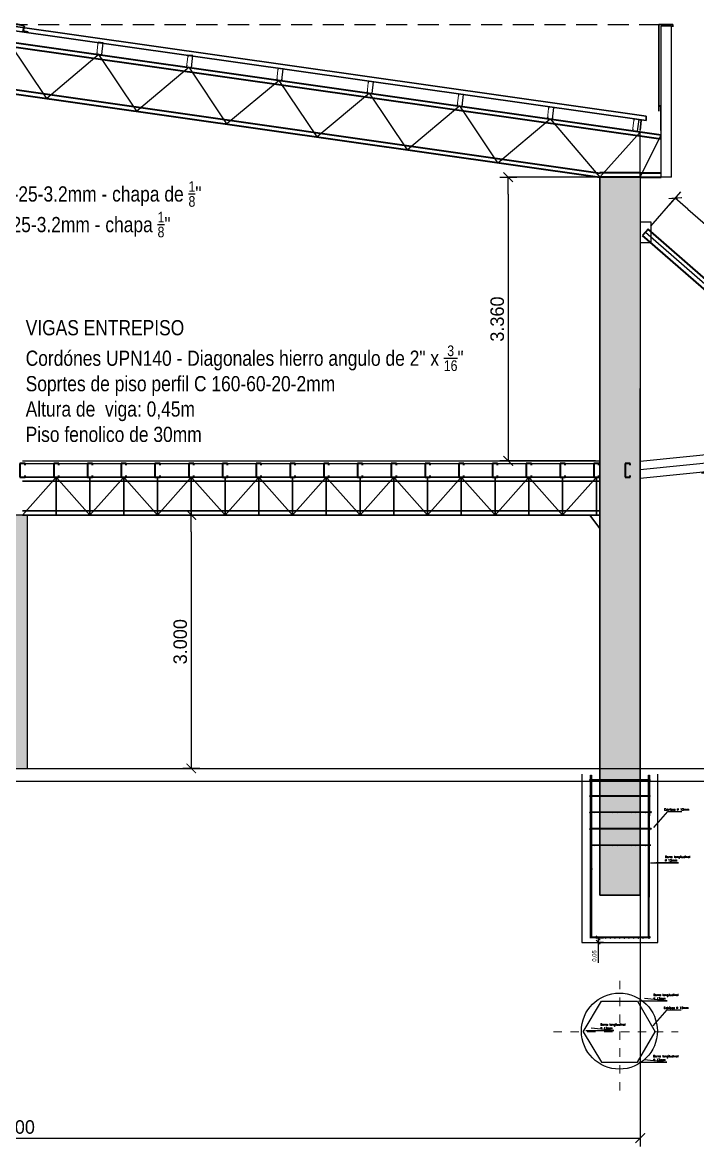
# Model space of a CAD drawing. Header units: millimetres. Extents: x -20 to 118, y -57 to 37.
# Drawn here: x -0.84 to 7.16, y 11.84 to 25.14 of the extents above; entities that cross this region are included whole.
import ezdxf

# ---------------------------------------------------------------- set-up
doc = ezdxf.new("R2010")
doc.units = ezdxf.units.MM
for name, pattern in [('DASHDOT2', [12.7, 6.35, -3.175, 0, -3.175]), ('HIDDEN', [0.375, 0.25, -0.125]), ('RAYITAS', [0.375, 0.25, -0.125])]:
    doc.linetypes.add(name, pattern=pattern)
doc.layers.get('0').update_dxf_attribs({"linetype": 'CONTINUOUS'})
doc.layers.get('Defpoints').update_dxf_attribs({"linetype": 'CONTINUOUS'})
doc.layers.add('0.18', color=253, linetype='CONTINUOUS', lineweight=18)
doc.layers.add('TEXTO', color=7, linetype='CONTINUOUS', lineweight=25)
doc.layers.add('diagonales', color=1, linetype='DASHDOT2')
doc.styles.add('ROMANS', font='romans')
doc.dimstyles.new('1-100', dxfattribs={"dimscale": 0.05, "dimtxt": 2.5, "dimasz": 2.5, "dimexe": 1.25, "dimexo": 0.625, "dimtad": 1, "dimzin": 1, "dimtxsty": 'Standard', "dimcen": 0, "dimadec": 0, "dimazin": 0, "dimtm": 1e-09, "dimtfac": 1, "dimtofl": 0, "dimtmove": 0, "dimatfit": 3, "dimfxl": 1.25, "dimarcsym": 0})
doc.dimstyles.new('CABREADAS', dxfattribs={"dimtxt": 0.16, "dimasz": 0.2, "dimexe": 0, "dimexo": 0.05, "dimgap": 0.05, "dimtad": 1, "dimdec": 3, "dimzin": 0, "dimdsep": 46, "dimtxsty": 'Standard', "dimblk": 'COTA_N', "dimcen": 0.1, "dimclrd": 256, "dimclrt": 256, "dimadec": 0, "dimazin": 0, "dimtfac": 1, "dimtdec": 3, "dimtix": 1, "dimtmove": 2, "dimatfit": 3, "dimldrblk": 'COTA_N', "dimfxl": 0, "dimtolj": 1, "dimtzin": 0, "dimarcsym": 0})
doc.dimstyles.get("Standard").update_dxf_attribs({"dimtxt": 0.18, "dimasz": 0.18, "dimexe": 0.18, "dimexo": 0.0625, "dimgap": 0.09, "dimtad": 0, "dimtih": 1, "dimtoh": 1, "dimdec": 4, "dimzin": 0, "dimdsep": 46, "dimtxsty": 'Standard', "dimcen": 0.09, "dimadec": 0, "dimazin": 0, "dimtfac": 1, "dimtdec": 4, "dimtofl": 0, "dimtmove": 0, "dimatfit": 3, "dimfxl": 1, "dimtolj": 1, "dimtzin": 0, "dimarcsym": 0})

# ---------------------------------------------------------------- blocks, each defined once
blk = doc.blocks.new('_OBLIQUE')
at = {"color": 0, "linetype": 'ByBlock'}
blk.add_line((-0.5, -0.5), (0.5, 0.5), dxfattribs=at)
blk = doc.blocks.new('*D172')
at = {"layer": '0.18', "color": 0, "lineweight": -2, "ltscale": 0.08, "transparency": 16777216}
for p, q in [((359.96, 71.857), (360.034, 71.857)), ((359.96, 71.807), (360.034, 71.807)), ((359.972, 71.857), (359.972, 71.807)), ((359.972, 71.807), (359.972, 71.561))]:
    blk.add_line(p, q, dxfattribs=at)
at = {"layer": 'Defpoints', "color": 0, "ltscale": 0.08, "transparency": 16777216}
for p in [(359.929, 71.857), (359.929, 71.807), (359.972, 71.807)]:
    blk.add_point(p, dxfattribs=at)
at = {"layer": '0.18', "color": 0, "lineweight": -2, "ltscale": 0.08, "transparency": 16777216, "xscale": 0.05, "yscale": 0.05, "zscale": 0.05}
for p, rotation in [((359.972, 71.857), 90), ((359.972, 71.807), 270)]:
    blk.add_blockref('_OBLIQUE', p, dxfattribs=dict(at, rotation=rotation))
at = {"layer": '0.18', "color": 0, "lineweight": 18, "ltscale": 0.08, "transparency": 16777216, "insert": (359.93, 71.644), "char_height": 0.05, "attachment_point": 5, "rotation": 90}
blk.add_mtext('0,05', dxfattribs=at)
blk = doc.blocks.new('perfil c 160')
at = {"color": 240, "lineweight": 35, "true_color": 0xed1f24}
for p, q in [((-3431.862, -2449.393), (-3431.922, -2449.393)), ((-3431.922, -2449.393), (-3431.922, -2449.553)), ((-3431.862, -2449.413), (-3431.862, -2449.393)), ((-3431.862, -2449.553), (-3431.862, -2449.533)), ((-3431.922, -2449.553), (-3431.862, -2449.553))]:
    blk.add_line(p, q, dxfattribs=at)
blk = doc.blocks.new('COTA_N')
for p, q in [((-1, 0), (0, 0)), ((0, 0.5), (0, -0.5))]:
    blk.add_line(p, q)
at = {"const_width": 0.065}
blk.add_lwpolyline([(0.141, 0.141), (0.283, 0.283), (0, 0), (-0.141, -0.141), (-0.283, -0.283)], dxfattribs=at)
blk = doc.blocks.new('*D186')
at = {"color": 0, "lineweight": -2, "transparency": 16777216}
for p, q in [((1.213, 19.313), (1.163, 19.313)), ((1.213, 16.313), (1.163, 16.313))]:
    blk.add_line(p, q, dxfattribs=at)
at = {"lineweight": -2, "transparency": 16777216}
blk.add_line((1.163, 19.113), (1.163, 16.513), dxfattribs=at)
at = {"layer": 'Defpoints', "color": 0, "transparency": 16777216}
for p in [(1.163, 19.313), (1.163, 16.313), (1.163, 16.313)]:
    blk.add_point(p, dxfattribs=at)
at = {"lineweight": -2, "transparency": 16777216, "xscale": 0.2, "yscale": 0.2, "zscale": 0.2}
for p, rotation in [((1.163, 19.313), 90), ((1.163, 16.313), 270)]:
    blk.add_blockref('COTA_N', p, dxfattribs=dict(at, rotation=rotation))
at = {"transparency": 16777216, "insert": (1.033, 17.813), "char_height": 0.16, "attachment_point": 5, "rotation": 90}
blk.add_mtext('\\A1;3.000', dxfattribs=at)
blk = doc.blocks.new('*D187')
at = {"color": 0, "lineweight": -2, "transparency": 16777216}
for p, q in [((5.953, 23.313), (4.919, 23.313)), ((5.953, 19.953), (4.919, 19.953))]:
    blk.add_line(p, q, dxfattribs=at)
at = {"lineweight": -2, "transparency": 16777216}
blk.add_line((4.919, 23.113), (4.919, 20.153), dxfattribs=at)
at = {"layer": 'Defpoints', "color": 0, "transparency": 16777216}
for p in [(6.003, 23.313), (4.919, 19.953), (6.003, 19.953)]:
    blk.add_point(p, dxfattribs=at)
at = {"lineweight": -2, "transparency": 16777216, "xscale": 0.2, "yscale": 0.2, "zscale": 0.2}
for p, rotation in [((4.919, 23.313), 90), ((4.919, 19.953), 270)]:
    blk.add_blockref('COTA_N', p, dxfattribs=dict(at, rotation=rotation))
at = {"transparency": 16777216, "insert": (4.789, 21.633), "char_height": 0.16, "attachment_point": 5, "rotation": 90}
blk.add_mtext('\\A1;3.360', dxfattribs=at)
blk = doc.blocks.new('*D188')
at = {"color": 0, "lineweight": -2, "transparency": 16777216}
for p, q in [((6.61, 22.735), (6.898, 23.065)), ((9.427, 20.277), (9.714, 20.607))]:
    blk.add_line(p, q, dxfattribs=at)
at = {"lineweight": -2, "transparency": 16777216}
blk.add_line((7.049, 22.933), (9.564, 20.738), dxfattribs=at)
at = {"layer": 'Defpoints', "color": 0, "transparency": 16777216}
for p in [(6.577, 22.698), (9.714, 20.607), (9.394, 20.239)]:
    blk.add_point(p, dxfattribs=at)
at = {"lineweight": -2, "transparency": 16777216, "xscale": 0.2, "yscale": 0.2, "zscale": 0.2}
for p, rotation in [((6.898, 23.065), 138.8849535472695), ((9.714, 20.607), 318.8849535472695)]:
    blk.add_blockref('COTA_N', p, dxfattribs=dict(at, rotation=rotation))
at = {"transparency": 16777216, "insert": (8.392, 21.934), "char_height": 0.16, "attachment_point": 5, "rotation": 318.885}
blk.add_mtext('\\A1;3.738', dxfattribs=at)
blk = doc.blocks.new('*D191')
at = {"color": 0, "lineweight": -2, "transparency": 16777216}
for p, q in [((7.209, 19.813), (7.786, 19.813)), ((6.533, 16.313), (7.786, 16.313))]:
    blk.add_line(p, q, dxfattribs=at)
at = {"lineweight": -2, "transparency": 16777216}
blk.add_line((7.786, 16.513), (7.786, 19.613), dxfattribs=at)
at = {"layer": 'Defpoints', "color": 0, "transparency": 16777216}
for p in [(7.159, 19.813), (7.786, 19.813), (6.483, 16.313)]:
    blk.add_point(p, dxfattribs=at)
at = {"lineweight": -2, "transparency": 16777216, "xscale": 0.2, "yscale": 0.2, "zscale": 0.2}
for p, rotation in [((7.786, 19.813), 90), ((7.786, 16.313), 270)]:
    blk.add_blockref('COTA_N', p, dxfattribs=dict(at, rotation=rotation))
at = {"transparency": 16777216, "insert": (7.656, 18.063), "char_height": 0.16, "attachment_point": 5, "rotation": 90}
blk.add_mtext('\\A1;3.500', dxfattribs=at)
blk = doc.blocks.new('*D192')
at = {"color": 0, "lineweight": -2, "transparency": 16777216}
for p, q in [((-8.517, 16.263), (-8.517, 11.936)), ((6.483, 16.263), (6.483, 11.936))]:
    blk.add_line(p, q, dxfattribs=at)
at = {"lineweight": -2, "transparency": 16777216}
blk.add_line((-8.317, 11.936), (6.283, 11.936), dxfattribs=at)
at = {"layer": 'Defpoints', "color": 0, "transparency": 16777216}
for p in [(-8.517, 16.313), (6.483, 16.313), (6.483, 11.936)]:
    blk.add_point(p, dxfattribs=at)
at = {"lineweight": -2, "transparency": 16777216, "xscale": 0.2, "yscale": 0.2, "zscale": 0.2, "rotation": 180}
blk.add_blockref('COTA_N', (-8.517, 11.936), dxfattribs=at)
at = {"lineweight": -2, "transparency": 16777216, "xscale": 0.2, "yscale": 0.2, "zscale": 0.2}
blk.add_blockref('COTA_N', (6.483, 11.936), dxfattribs=at)
at = {"transparency": 16777216, "insert": (-1.017, 12.066), "char_height": 0.16, "attachment_point": 5}
blk.add_mtext('\\A1;15.000', dxfattribs=at)
blk = doc.blocks.new('base')
at = {"ltscale": 0.08}
for p, q in [((359.78, 73.798), (359.78, 71.803)), ((359.875, 73.733), (360.287, 73.733)), ((359.907, 73.723), (359.917, 73.733)), ((359.912, 73.723), (359.922, 73.733)), ((359.962, 73.723), (359.972, 73.733)), ((359.967, 73.723), (359.977, 73.733)), ((360.017, 73.723), (360.027, 73.733)), ((360.022, 73.723), (360.032, 73.733)), ((360.072, 73.723), (360.082, 73.733)), ((360.077, 73.723), (360.087, 73.733)), ((360.127, 73.723), (360.137, 73.733)), ((360.132, 73.723), (360.142, 73.733)), ((360.182, 73.723), (360.192, 73.733)), ((360.187, 73.723), (360.197, 73.733)), ((360.238, 73.723), (360.248, 73.733)), ((360.243, 73.723), (360.253, 73.733)), ((360.287, 73.733), (360.585, 73.733)), ((360.293, 73.723), (360.303, 73.733)), ((360.298, 73.723), (360.308, 73.733)), ((360.348, 73.723), (360.358, 73.733)), ((360.353, 73.723), (360.363, 73.733)), ((360.403, 73.723), (360.413, 73.733)), ((360.408, 73.723), (360.418, 73.733)), ((360.458, 73.723), (360.468, 73.733)), ((360.463, 73.723), (360.473, 73.733)), ((360.513, 73.723), (360.523, 73.733)), ((360.518, 73.723), (360.528, 73.733)), ((360.568, 73.723), (360.578, 73.733)), ((360.573, 73.723), (360.583, 73.733)), ((360.68, 71.803), (360.68, 73.798)), ((360.287, 73.723), (359.875, 73.723)), ((360.585, 73.723), (360.287, 73.723)), ((359.875, 73.542), (360.287, 73.542)), ((360.287, 73.532), (359.875, 73.532)), ((359.907, 73.532), (359.917, 73.542)), ((359.912, 73.532), (359.922, 73.542)), ((359.962, 73.532), (359.972, 73.542)), ((359.967, 73.532), (359.977, 73.542)), ((360.017, 73.532), (360.027, 73.542)), ((360.022, 73.532), (360.032, 73.542)), ((360.072, 73.532), (360.082, 73.542)), ((360.077, 73.532), (360.087, 73.542)), ((360.127, 73.532), (360.137, 73.542)), ((360.132, 73.532), (360.142, 73.542)), ((360.182, 73.532), (360.192, 73.542)), ((360.187, 73.532), (360.197, 73.542)), ((360.238, 73.532), (360.248, 73.542)), ((360.243, 73.532), (360.253, 73.542)), ((360.287, 73.542), (360.585, 73.542)), ((360.585, 73.532), (360.287, 73.532)), ((360.293, 73.532), (360.303, 73.542)), ((360.298, 73.532), (360.308, 73.542)), ((360.348, 73.532), (360.358, 73.542)), ((360.353, 73.532), (360.363, 73.542)), ((360.403, 73.532), (360.413, 73.542)), ((360.408, 73.532), (360.418, 73.542)), ((360.458, 73.532), (360.468, 73.542)), ((360.463, 73.532), (360.473, 73.542)), ((360.513, 73.532), (360.523, 73.542)), ((360.518, 73.532), (360.528, 73.542)), ((360.568, 73.532), (360.578, 73.542)), ((360.573, 73.532), (360.583, 73.542)), ((359.888, 73.352), (360.3, 73.352)), ((360.3, 73.342), (359.888, 73.342)), ((359.92, 73.342), (359.93, 73.352)), ((359.925, 73.342), (359.935, 73.352)), ((359.975, 73.342), (359.985, 73.352)), ((359.98, 73.342), (359.99, 73.352)), ((360.03, 73.342), (360.04, 73.352)), ((360.035, 73.342), (360.045, 73.352)), ((360.085, 73.342), (360.095, 73.352)), ((360.09, 73.342), (360.1, 73.352)), ((360.14, 73.342), (360.15, 73.352)), ((360.145, 73.342), (360.155, 73.352)), ((360.195, 73.342), (360.205, 73.352)), ((360.2, 73.342), (360.21, 73.352)), ((360.251, 73.342), (360.261, 73.352)), ((360.256, 73.342), (360.266, 73.352)), ((360.3, 73.352), (360.598, 73.352)), ((360.598, 73.342), (360.3, 73.342)), ((360.306, 73.342), (360.316, 73.352)), ((360.311, 73.342), (360.321, 73.352)), ((360.361, 73.342), (360.371, 73.352)), ((360.366, 73.342), (360.376, 73.352)), ((360.416, 73.342), (360.426, 73.352)), ((360.421, 73.342), (360.431, 73.352)), ((360.471, 73.342), (360.481, 73.352)), ((360.476, 73.342), (360.486, 73.352)), ((360.526, 73.342), (360.536, 73.352)), ((360.531, 73.342), (360.541, 73.352)), ((360.568, 73.337), (360.578, 73.347)), ((360.573, 73.337), (360.583, 73.347)), ((360.582, 73.342), (360.592, 73.352)), ((360.587, 73.342), (360.597, 73.352)), ((359.888, 73.156), (360.3, 73.156)), ((360.3, 73.146), (359.888, 73.146)), ((359.92, 73.146), (359.93, 73.156)), ((359.925, 73.146), (359.935, 73.156)), ((359.975, 73.146), (359.985, 73.156)), ((359.98, 73.146), (359.99, 73.156)), ((360.03, 73.146), (360.04, 73.156)), ((360.035, 73.146), (360.045, 73.156)), ((360.085, 73.146), (360.095, 73.156)), ((360.09, 73.146), (360.1, 73.156)), ((360.14, 73.146), (360.15, 73.156)), ((360.145, 73.146), (360.155, 73.156)), ((360.195, 73.146), (360.205, 73.156)), ((360.2, 73.146), (360.21, 73.156)), ((360.251, 73.146), (360.261, 73.156)), ((360.256, 73.146), (360.266, 73.156)), ((360.3, 73.156), (360.598, 73.156)), ((360.598, 73.146), (360.3, 73.146)), ((360.306, 73.146), (360.316, 73.156)), ((360.311, 73.146), (360.321, 73.156)), ((360.361, 73.146), (360.371, 73.156)), ((360.366, 73.146), (360.376, 73.156)), ((360.416, 73.146), (360.426, 73.156)), ((360.421, 73.146), (360.431, 73.156)), ((360.471, 73.146), (360.481, 73.156)), ((360.476, 73.146), (360.486, 73.156)), ((360.526, 73.146), (360.536, 73.156)), ((360.531, 73.146), (360.541, 73.156)), ((360.568, 73.141), (360.578, 73.151)), ((360.573, 73.141), (360.583, 73.151)), ((360.582, 73.146), (360.592, 73.156)), ((360.587, 73.146), (360.597, 73.156)), ((359.888, 72.96), (360.3, 72.96)), ((360.3, 72.95), (359.888, 72.95)), ((359.92, 72.95), (359.93, 72.96)), ((359.925, 72.95), (359.935, 72.96)), ((359.975, 72.95), (359.985, 72.96)), ((359.98, 72.95), (359.99, 72.96)), ((360.03, 72.95), (360.04, 72.96)), ((360.035, 72.95), (360.045, 72.96)), ((360.085, 72.95), (360.095, 72.96)), ((360.09, 72.95), (360.1, 72.96)), ((360.14, 72.95), (360.15, 72.96)), ((360.145, 72.95), (360.155, 72.96)), ((360.195, 72.95), (360.205, 72.96)), ((360.2, 72.95), (360.21, 72.96)), ((360.251, 72.95), (360.261, 72.96)), ((360.256, 72.95), (360.266, 72.96)), ((360.3, 72.96), (360.598, 72.96)), ((360.598, 72.95), (360.3, 72.95)), ((360.306, 72.95), (360.316, 72.96)), ((360.311, 72.95), (360.321, 72.96)), ((360.361, 72.95), (360.371, 72.96)), ((360.366, 72.95), (360.376, 72.96)), ((360.416, 72.95), (360.426, 72.96)), ((360.421, 72.95), (360.431, 72.96)), ((360.471, 72.95), (360.481, 72.96)), ((360.476, 72.95), (360.486, 72.96)), ((360.526, 72.95), (360.536, 72.96)), ((360.531, 72.95), (360.541, 72.96)), ((359.891, 72.669), (359.901, 72.679)), ((359.896, 72.669), (359.906, 72.679)), ((359.78, 71.803), (360.68, 71.803)), ((359.875, 71.869), (360.287, 71.869)), ((360.287, 71.859), (359.875, 71.859)), ((359.946, 71.854), (359.956, 71.864)), ((359.951, 71.854), (359.961, 71.864)), ((360.002, 71.854), (360.012, 71.864)), ((360.007, 71.854), (360.017, 71.864)), ((360.057, 71.854), (360.067, 71.864)), ((360.062, 71.854), (360.072, 71.864)), ((360.112, 71.854), (360.122, 71.864)), ((360.117, 71.854), (360.127, 71.864)), ((360.167, 71.854), (360.177, 71.864)), ((360.172, 71.854), (360.182, 71.864)), ((360.222, 71.854), (360.232, 71.864)), ((360.227, 71.854), (360.237, 71.864)), ((360.277, 71.854), (360.287, 71.864)), ((360.282, 71.854), (360.292, 71.864)), ((360.287, 71.869), (360.585, 71.869)), ((360.585, 71.859), (360.287, 71.859)), ((360.333, 71.854), (360.343, 71.864)), ((360.338, 71.854), (360.348, 71.864)), ((360.388, 71.854), (360.398, 71.864)), ((360.393, 71.854), (360.403, 71.864)), ((360.403, 71.859), (360.413, 71.869)), ((360.408, 71.859), (360.418, 71.869)), ((360.443, 71.854), (360.453, 71.864)), ((360.448, 71.854), (360.458, 71.864)), ((360.498, 71.854), (360.508, 71.864)), ((360.503, 71.854), (360.513, 71.864))]:
    blk.add_line(p, q, dxfattribs=at)
blk.add_line((360.568, 71.856), (360.58, 71.856))
blk.add_lwpolyline([(359.88, 73.783), (359.892, 73.783), (359.892, 71.859), (359.88, 71.859), (359.88, 73.783)])
blk.add_lwpolyline([(360.568, 71.856), (360.568, 73.783), (360.58, 73.783), (360.574, 71.856)], dxfattribs=at)
for centre, start, end in [((359.875, 73.728), 90, 270), ((360.585, 73.728), 270, 90), ((359.875, 73.537), 90, 270), ((360.585, 73.537), 270, 90), ((359.875, 73.342), 90, 270), ((359.888, 73.347), 90, 270), ((360.585, 73.342), 270, 90), ((360.598, 73.347), 270, 90), ((359.875, 73.146), 90, 270), ((359.888, 73.151), 90, 270), ((360.585, 73.146), 270, 90), ((360.598, 73.151), 270, 90), ((359.888, 72.955), 90, 270), ((360.585, 71.865), 270, 90)]:
    blk.add_arc(centre, 0.005, start, end, dxfattribs=at)
at = {"layer": 'diagonales', "color": 2, "char_height": 0.025, "attachment_point": 4, "style": 'ROMANS'}
for s, insert, width in [('Estribos %%C 10mm', (360.755, 73.379), 0.33101), ('Barra longitudinal %%C 12mm', (360.764, 72.797), 0.33884)]:
    blk.add_mtext(s, dxfattribs=dict(at, insert=insert, width=width))
at = {"layer": '0.18', "lineweight": 18, "ltscale": 0.08}
dim = blk.add_linear_dim(base=(359.972, 71.807), p1=(359.929, 71.857), p2=(359.929, 71.807), angle=270, dimstyle='1-100', override={"dimtxt": 1, "dimasz": 1, "dimgap": 0.25, "dimblk1": 'OBLIQUE', "dimblk2": 'OBLIQUE', "dimsah": 1}, dxfattribs=at)
dim.commit()
dim.dimension.update_dxf_attribs({"geometry": '*D172', "text_midpoint": (359.972, 71.644), "dimtype": 129})
at = {"layer": 'diagonales', "linetype": 'Continuous'}
blk.add_leader([(360.631, 73.167), (360.796, 73.356), (360.963, 73.356)], dimstyle='Standard', override={"dimasz": 0.05}, dxfattribs=at)
at = {"layer": 'diagonales', "linetype": 'Continuous', "annotation_type": 0, "has_hookline": 1, "hookline_direction": 0, "text_width": 0.327}
blk.add_leader([(360.592, 72.747), (360.926, 72.747), (360.657, 72.747)], dimstyle='Standard', override={"dimasz": 0.05}, dxfattribs=at)

msp = doc.modelspace()

# ---------------------------------------------------------------- hatches: boundary and pattern name
at = {"true_color": 0x939598}
h = msp.add_hatch(color=252, dxfattribs=at)
h.dxf.hatch_style = 1
h.paths.add_polyline_path([(6.4828, 20.8129), (6.4829, 23.3129), (6.0029, 23.3129), (6.0029, 16.3129), (6.4828, 16.3129)])
h.paths.add_polyline_path([(6.4828, 16.3129), (6.0029, 16.3129), (6.0029, 16.181), (6.2998, 16.181), (6.4828, 16.181)])
h.paths.add_polyline_path([(6.4828, 16.1629), (6.0029, 16.1629), (6.0029, 15.9902), (6.2998, 15.9902), (6.4828, 15.9902)])
h.paths.add_polyline_path([(6.4828, 15.9802), (6.2998, 15.9802), (6.0029, 15.9802), (6.0029, 15.7995), (6.3129, 15.7995), (6.4828, 15.7995)])
h.paths.add_polyline_path([(6.4828, 15.7895), (6.3129, 15.7895), (6.0029, 15.7895), (6.0029, 15.6038), (6.3129, 15.6038), (6.4828, 15.6038)])
h.paths.add_polyline_path([(6.4828, 15.5938), (6.3129, 15.5938), (6.0029, 15.5938), (6.0029, 15.4081), (6.3129, 15.4081), (6.4829, 15.4081)])
h.paths.add_polyline_path([(6.4829, 15.3981), (6.3129, 15.3981), (6.0029, 15.3981), (6.0029, 14.8129), (6.4829, 14.8129)])
h = msp.add_hatch(color=252, dxfattribs=at)
h.dxf.hatch_style = 1
h.paths.add_polyline_path([(-0.7771, 19.3129), (-0.8371, 19.3129), (-0.9513, 19.3129), (-1.2571, 19.3129), (-1.2571, 16.3129), (-0.7771, 16.3129)])
at = {"layer": '0.18'}
h = msp.add_hatch(color=256, dxfattribs=at)
edge = h.paths.add_edge_path()
edge.add_arc((6.2428, 13.5572), 0.004, 0, 360)
h = msp.add_hatch(color=256, dxfattribs=at)
edge = h.paths.add_edge_path()
edge.add_arc((6.6567, 13.1953), 0.004, 0, 360)

# ---------------------------------------------------------------- linework, layer by layer
at = {"linetype": 'RAYITAS'}
msp.add_line((-8.9028, 25.1216), (6.8685, 25.1216), dxfattribs=at)
at = {"lineweight": 40}
for p, q in [((-0.8138, 25.1038), (-1.0132, 25.1449)), ((-0.8275, 25.0412), (-0.8138, 25.1038)), ((-0.7713, 25.0283), (-0.8275, 25.0412))]:
    msp.add_line(p, q, dxfattribs=at)
at = {"color": 3, "lineweight": 30}
for p, q in [((-0.9815, 25.0554), (6.5537, 23.9837)), ((-0.9744, 25.1049), (6.5537, 24.0342)), ((6.8685, 25.1216), (6.7049, 25.1216)), ((6.7049, 25.1216), (6.7049, 24.0955)), ((6.8685, 25.095), (6.8685, 25.1216)), ((6.7262, 24.1411), (6.7168, 24.1643)), ((6.7262, 23.8671), (6.7262, 24.1411)), ((6.4387, 23.9992), (6.4388, 24)), ((6.4388, 24), (6.4388, 24)), ((6.4388, 24), (6.4922, 23.9883)), ((6.4922, 23.9883), (6.4825, 23.8676)), ((6.5537, 24.0342), (6.5537, 23.9837))]:
    msp.add_line(p, q, dxfattribs=at)
for p, q in [((6.7329, 23.3129), (6.7329, 25.1049)), ((6.7329, 25.1049), (6.8529, 25.1049)), ((6.8529, 23.3129), (6.8529, 25.1049)), ((-0.5486, 24.2461), (-0.9974, 24.9161)), ((0.0724, 24.768), (-0.5486, 24.2461)), ((0.5168, 24.0944), (0.0681, 24.7643)), ((1.1379, 24.6163), (0.5168, 24.0944)), ((1.5865, 23.9456), (1.1379, 24.6163)), ((2.2064, 24.4597), (1.5865, 23.9456)), ((2.6555, 23.7919), (2.2064, 24.4597)), ((3.2757, 24.3074), (2.6555, 23.7919)), ((3.7244, 23.6374), (3.2757, 24.3074)), ((4.3451, 24.1565), (3.7244, 23.6374)), ((4.7949, 23.4849), (4.3451, 24.1565)), ((4.7949, 23.4849), (5.4141, 24.0028)), ((5.4141, 24.0028), (6.0029, 23.3129)), ((6.0029, 23.3129), (6.4829, 23.8477)), ((6.4829, 23.3129), (6.4829, 23.8477)), ((6.4829, 23.3129), (6.4829, 23.8406)), ((6.4829, 23.3129), (6.7329, 23.8149)), ((6.0029, 23.3129), (6.0029, 14.8505)), ((6.0029, 16.3129), (6.0029, 23.3129)), ((6.0029, 23.3129), (6.4829, 23.3129)), ((6.0029, 23.3129), (6.0029, 14.8129)), ((6.4829, 23.3129), (6.4828, 20.8129)), ((6.8529, 23.3129), (6.7329, 23.3129)), ((6.6071, 22.7849), (6.6071, 22.5349)), ((9.3255, 20.2327), (6.5446, 22.6599)), ((6.6071, 22.5349), (6.4821, 22.5349)), ((6.4828, 16.3129), (6.4828, 20.8129)), ((11.4602, 20.4462), (6.4821, 19.9482)), ((11.4701, 20.3467), (6.4821, 19.8477)), ((11.4801, 20.2472), (6.4821, 19.7472)), ((6.4829, 16.3129), (6.4829, 19.8129)), ((-0.7771, 19.3129), (-1.2571, 19.3129)), ((5.9429, 19.3129), (-0.9513, 19.3129)), ((-0.7771, 16.3129), (-0.7771, 19.3129)), ((-10.136, 16.3129), (30.393, 16.3129)), ((-1.2571, 16.3129), (-0.7771, 16.3129)), ((6.4829, 14.8129), (6.4828, 16.3129)), ((-10.136, 16.1629), (30.393, 16.1629)), ((6.0029, 14.8129), (6.4829, 14.8129)), ((6.0254, 13.5573), (6.4517, 13.5572)), ((6.0254, 12.8333), (6.4517, 12.8334))]:
    msp.add_line(p, q)
at = {"lineweight": 35}
for p, q in [((-1.0171, 24.9189), (6.7329, 23.8149)), ((-1.0242, 24.8694), (6.7258, 23.7654)), ((-1.0101, 24.3624), (6.0099, 23.3624)), ((-1.0171, 24.3129), (6.0029, 23.3129)), ((6.4829, 23.3629), (6.0029, 23.3629)), ((6.4829, 23.3129), (6.0029, 23.3129)), ((6.4829, 23.3629), (6.7329, 23.3629)), ((6.4829, 23.3129), (6.7329, 23.3129))]:
    msp.add_line(p, q, dxfattribs=at)
at = {"ltscale": 0.028}
msp.add_line((6.4821, 22.7849), (6.6071, 22.7849), dxfattribs=at)
at = {"color": 1, "lineweight": 40}
for p, q in [((6.5775, 22.6975), (6.5117, 22.6222)), ((9.3937, 20.2395), (6.5775, 22.6975)), ((9.2572, 20.2258), (6.5117, 22.6222))]:
    msp.add_line(p, q, dxfattribs=at)
at = {"color": 4}
for p, q in [((-0.8371, 19.9529), (6.0029, 19.9529)), ((-0.8371, 19.9229), (6.0029, 19.9229))]:
    msp.add_line(p, q, dxfattribs=at)
at = {"color": 7, "lineweight": 30}
for p, q in [((-0.8371, 19.7629), (6.0029, 19.7629)), ((-0.8371, 19.3129), (-0.4371, 19.7629)), ((-0.8371, 19.7129), (6.0029, 19.7129)), ((-0.4371, 19.3129), (-0.4371, 19.7629)), ((-0.4371, 19.7629), (-0.0371, 19.3129)), ((-0.0371, 19.3129), (-0.0371, 19.7629)), ((-0.0371, 19.3129), (0.3629, 19.7629)), ((0.3629, 19.3129), (0.3629, 19.7629)), ((0.3629, 19.7629), (0.7629, 19.3129)), ((0.7629, 19.3129), (0.7629, 19.7629)), ((0.7629, 19.3129), (1.1629, 19.7629)), ((1.1629, 19.3129), (1.1629, 19.7629)), ((1.1629, 19.7629), (1.5629, 19.3129)), ((1.5629, 19.3129), (1.5629, 19.7629)), ((1.5629, 19.3129), (1.9629, 19.7629)), ((1.9629, 19.3129), (1.9629, 19.7629)), ((1.9629, 19.7629), (2.3629, 19.3129)), ((2.3629, 19.3129), (2.3629, 19.7629)), ((2.3629, 19.3129), (2.7629, 19.7629)), ((2.7629, 19.3129), (2.7629, 19.7629)), ((2.7629, 19.7629), (3.1629, 19.3129)), ((3.1629, 19.3129), (3.1629, 19.7629)), ((3.1629, 19.3129), (3.5629, 19.7629)), ((3.5629, 19.3129), (3.5629, 19.7629)), ((3.5629, 19.7629), (3.9629, 19.3129)), ((3.9629, 19.3129), (3.9629, 19.7629)), ((3.9629, 19.3129), (4.3629, 19.7629)), ((4.3629, 19.3129), (4.3629, 19.7629)), ((4.3629, 19.7629), (4.7629, 19.3129)), ((4.7629, 19.3129), (4.7629, 19.7629)), ((4.7629, 19.3129), (5.1629, 19.7629)), ((5.1629, 19.3129), (5.1629, 19.7629)), ((5.1629, 19.7629), (5.5629, 19.3129)), ((5.5629, 19.3129), (5.5629, 19.7629)), ((5.5629, 19.3129), (5.9629, 19.7629)), ((5.9629, 19.3129), (5.9629, 19.7629)), ((-0.8371, 19.3629), (6.0029, 19.3629)), ((-0.8371, 19.3129), (6.0029, 19.3129)), ((6.0049, 19.1526), (5.8849, 19.3126))]:
    msp.add_line(p, q, dxfattribs=at)
at = {"color": 1, "linetype": 'HIDDEN', "lineweight": 15, "ltscale": 0.08}
for p, q in [((6.2428, 13.7989), (6.2428, 12.4837)), ((5.4549, 13.1953), (6.9308, 13.1953))]:
    msp.add_line(p, q, dxfattribs=at)
at = {"ltscale": 0.08}
for p, q in [((5.8067, 13.1953), (6.0254, 13.5573)), ((6.4517, 13.5572), (6.6619, 13.1953)), ((5.8067, 13.1953), (6.0254, 12.8333)), ((6.4517, 12.8334), (6.6619, 13.1953))]:
    msp.add_line(p, q, dxfattribs=at)
at = {"color": 3, "ltscale": 0.08}
for points in [[(0.0449, 24.7913), (0.0426, 24.7716), (0.1023, 24.7648), (0.1182, 24.9039), (0.0585, 24.9108), (0.0563, 24.8909)], [(1.1103, 24.6395), (1.1081, 24.6198), (1.1677, 24.613), (1.1836, 24.7522), (1.124, 24.759), (1.1217, 24.7391)], [(2.1789, 24.483), (2.1766, 24.4633), (2.2363, 24.4565), (2.2522, 24.5956), (2.1926, 24.6025), (2.1903, 24.5826)], [(3.2481, 24.3307), (3.2459, 24.311), (3.3055, 24.3042), (3.3214, 24.4433), (3.2618, 24.4501), (3.2595, 24.4303)], [(4.3175, 24.1798), (4.3153, 24.1601), (4.3749, 24.1533), (4.3908, 24.2924), (4.3312, 24.2992), (4.3289, 24.2794)], [(5.3865, 24.0261), (5.3843, 24.0064), (5.4439, 23.9996), (5.4598, 24.1387), (5.4002, 24.1455), (5.3979, 24.1257)], [(6.3952, 23.8832), (6.393, 23.8634), (6.4526, 23.8566), (6.4685, 23.9958), (6.4089, 24.0026), (6.4066, 23.9827)]]:
    msp.add_lwpolyline(points, dxfattribs=at)
at = {"color": 4, "lineweight": 15, "ltscale": 0.08}
for points in [[(0.0562, 24.8907), (0.0427, 24.7714), (0.1022, 24.7646), (0.1045, 24.7841)], [(1.1217, 24.7389), (1.1081, 24.6197), (1.1676, 24.6129), (1.1699, 24.6323)], [(2.1903, 24.5824), (2.1767, 24.4631), (2.2362, 24.4563), (2.2385, 24.4758)], [(3.2595, 24.43), (3.2459, 24.3108), (3.3055, 24.304), (3.3077, 24.3235)], [(4.3289, 24.2791), (4.3153, 24.1599), (4.3749, 24.1531), (4.3771, 24.1726)], [(5.3979, 24.1254), (5.3843, 24.0062), (5.4439, 23.9994), (5.4461, 24.0189)], [(6.4066, 23.9825), (6.393, 23.8633), (6.4526, 23.8565), (6.4548, 23.8759)]]:
    msp.add_lwpolyline(points, dxfattribs=at)
msp.add_lwpolyline([(6.0029, 23.3129), (6.4829, 23.3129), (6.4829, 14.8129), (6.0029, 14.8129)], close=True)
msp.add_circle((6.2359, 13.2022), 0.45)
at = {"layer": '0.18'}
for centre in [(6.2428, 13.5572), (6.6567, 13.1953)]:
    msp.add_circle(centre, 0.004, dxfattribs=at)

# ---------------------------------------------------------------- block references
for name, p in [('perfil c 160', (3431.0551, 2469.3158)), ('perfil c 160', (3431.4551, 2469.3158)), ('perfil c 160', (3431.8551, 2469.3158)), ('perfil c 160', (3432.2551, 2469.3158)), ('perfil c 160', (3432.6551, 2469.3158)), ('perfil c 160', (3433.0551, 2469.3158)), ('perfil c 160', (3433.4551, 2469.3158)), ('perfil c 160', (3433.8551, 2469.3158)), ('perfil c 160', (3434.2551, 2469.3158)), ('perfil c 160', (3434.6551, 2469.3158)), ('perfil c 160', (3435.0551, 2469.3158)), ('perfil c 160', (3435.4551, 2469.3158)), ('perfil c 160', (3435.8551, 2469.3158)), ('perfil c 160', (3436.2551, 2469.3158)), ('perfil c 160', (3436.6551, 2469.3158)), ('perfil c 160', (3437.0551, 2469.3158)), ('perfil c 160', (3437.4551, 2469.3158)), ('perfil c 160', (3437.8551, 2469.3158)), ('perfil c 160', (3437.8551, 2469.3158)), ('perfil c 160', (3438.2251, 2469.3158)), ('base', (-353.9876, -57.552))]:
    msp.add_blockref(name, p)

# ---------------------------------------------------------------- texts
at = {"layer": 'diagonales', "color": 2, "char_height": 0.025, "attachment_point": 4, "style": 'ROMANS'}
for s, insert, width in [('Barra longitudinal %%C 12mm', (6.6389, 13.6096), 0.338839), ('Estribos %%C 10mm', (6.7609, 13.4781), 0.331007), ('Barra longitudinal %%C 12mm', (6.0106, 13.2584), 0.338839), ('Barra longitudinal %%C 12mm', (6.637, 12.8836), 0.338839)]:
    msp.add_mtext(s, dxfattribs=dict(at, insert=insert, width=width))
at = {"layer": 'TEXTO', "char_height": 0.18, "width": 6.311365, "attachment_point": 4}
for s, insert in [('\\A1;{\\fArial Narrow|b0|i0|c0|p34;VIGAS COSTILLAS\\PCordón Superior Perfil \\fArial Narrow|b0|i0|c238|p34;Ω\\fArial Narrow|b0|i0|c0|p34; D° 250: 128-50-25-3.2mm - chapa de \\H0.7x;\\S1/8;\\H1.4286x;"\\PCordón Inferior Perfil \\fArial Narrow|b0|i0|c238|p34;Ω \\fArial Narrow|b0|i0|c0|p34;D°250  : 128-50-25-3.2mm - chapa \\H0.69999x;\\S1/8;\\H1.42863x;"\\PDiagonales PCF C 120-50-15-2mm\\PAltura de Cabriada: 0,60m}', (-4.673, 22.7965)), ('\\A1;{\\fArial Narrow|b0|i0|c0|p34;VIGAS ENTREPISO\\PCordónes UPN140\\H1.00005x; - Diagonales hierro angulo de 2" x \\H0.7x;\\S3/16;\\H1.42857x;"\\PSoprtes de piso perfil C 160-60-20-2mm\\PAltura de  viga: 0,45m\\PPiso fenolico de 30mm}', (-0.7991, 20.8982))]:
    msp.add_mtext(s, dxfattribs=dict(at, insert=insert))

# ---------------------------------------------------------------- dimensions: what is measured, and where the dimension line sits
for base, p1, p2, picture, middle in [((4.9192, 19.9529), (6.0029, 23.3129), (6.0029, 19.9529), '*D187', (4.7892, 21.6329)), ((7.7861, 19.8129), (6.4828, 16.3129), (7.1595, 19.8129), '*D191', (7.6561, 18.0629)), ((1.1629, 16.3129), (1.1629, 19.3129), (1.1629, 16.3129), '*D186', (1.0329, 17.8129))]:
    dim = msp.add_linear_dim(base=base, p1=p1, p2=p2, angle=90, dimstyle='CABREADAS', override={"dimfxl": 1.25})
    dim.commit()
    dim.dimension.update_dxf_attribs({"geometry": picture, "text_midpoint": middle})
dim = msp.add_aligned_dim(p1=(6.5775, 22.6975), p2=(9.3937, 20.2395), distance=0.4877, dimstyle='CABREADAS', override={"dimfxl": 1.25})
dim.commit()
dim.dimension.update_dxf_attribs({"geometry": '*D188', "text_midpoint": (8.3918, 21.9339)})
dim = msp.add_linear_dim(base=(6.4829, 11.9357), p1=(-8.5171, 16.3129), p2=(6.4829, 16.3129), dimstyle='CABREADAS', override={"dimfxl": 1.25})
dim.commit()
dim.dimension.update_dxf_attribs({"geometry": '*D192', "text_midpoint": (-1.0171, 12.0657)})

# ---------------------------------------------------------------- leaders
at = {"layer": 'diagonales', "linetype": 'Continuous', "annotation_type": 0, "has_hookline": 1, "hookline_direction": 0, "text_width": 0.3274}
for points in [[(6.4666, 13.5593), (6.8002, 13.5593), (6.5318, 13.5873)], [(5.8382, 13.2081), (6.1719, 13.2081), (5.9034, 13.2361)], [(6.4646, 12.8333), (6.7983, 12.8333), (6.5298, 12.8613)]]:
    msp.add_leader(points, dimstyle='Standard', override={"dimasz": 0.05}, dxfattribs=at)
at = {"layer": 'diagonales', "linetype": 'Continuous'}
msp.add_leader([(6.6365, 13.2658), (6.8019, 13.4549), (6.9687, 13.4549)], dimstyle='Standard', override={"dimasz": 0.05}, dxfattribs=at)

doc.saveas('drawing.dxf')
